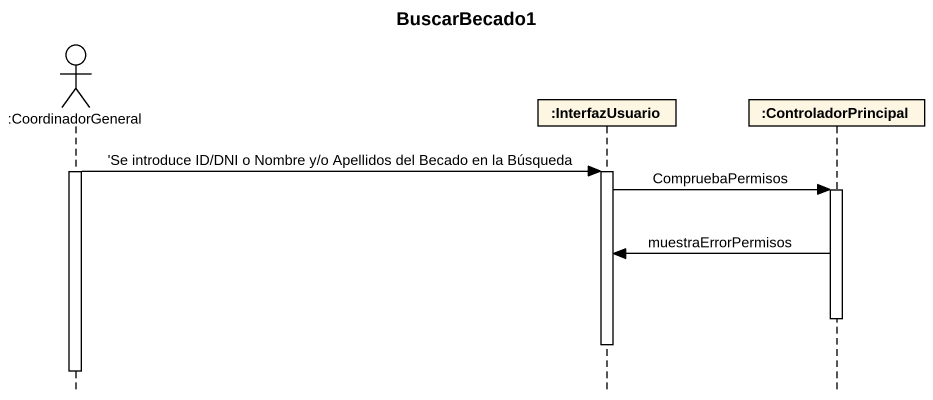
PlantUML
@startuml
title BuscarBecado1
hide footbox
actor ":CoordinadorGeneral" as CoordinadorGeneral
participant ":InterfazUsuario" as InterfazUsuario
participant ":ControladorPrincipal" as ControladorPrincipal

activate CoordinadorGeneral
CoordinadorGeneral -> InterfazUsuario : 'Se introduce ID/DNI o Nombre y/o Apellidos del Becado en la Búsqueda
activate InterfazUsuario
InterfazUsuario -> ControladorPrincipal : CompruebaPermisos
activate ControladorPrincipal
ControladorPrincipal -> InterfazUsuario : muestraErrorPermisos
deactivate ControladorPrincipal
deactivate InterfazUsuario
deactivate CoordinadorGeneral
@enduml
